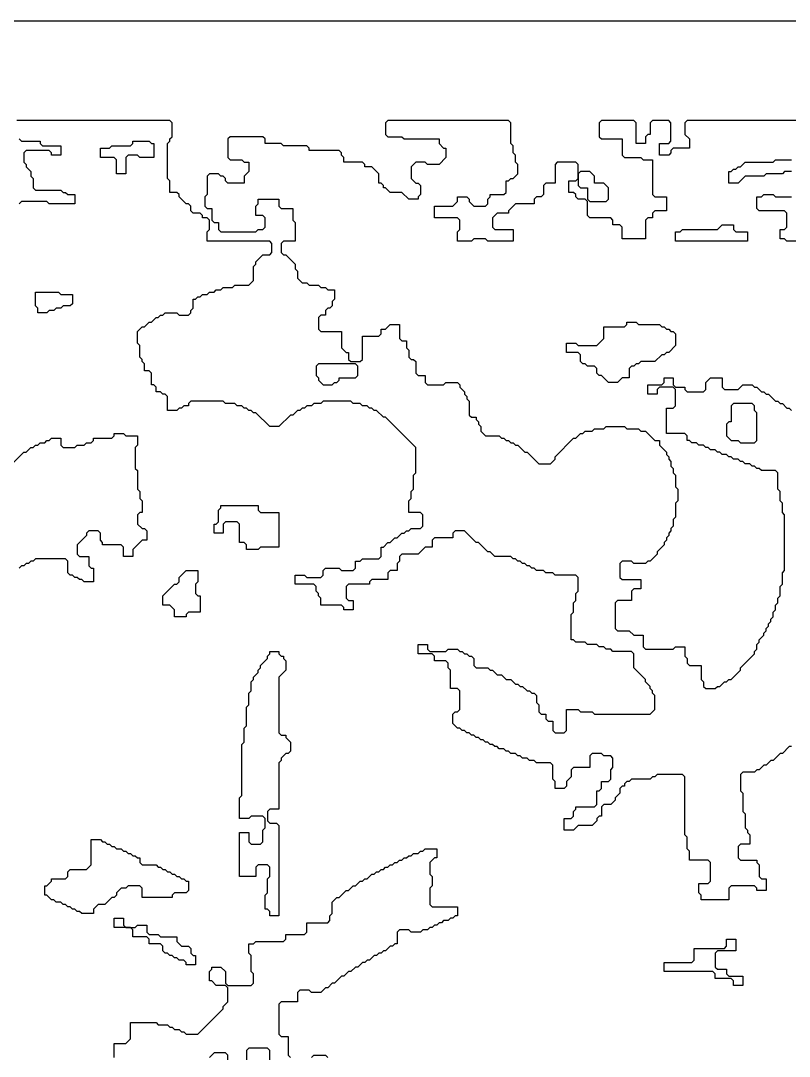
# Model space of a CAD drawing. Header units: metres. Extents: x 0 to 1000, y 0 to 1000.
# Drawn here: x 294.9 to 618.8, y 563.5 to 1000 of the extents above; entities that cross this region are included whole.
import ezdxf

# ---------------------------------------------------------------- set-up
doc = ezdxf.new("R2010")
doc.units = ezdxf.units.M

msp = doc.modelspace()

# ---------------------------------------------------------------- linework, layer by layer
for points in [[(0, 1000), (1000, 1000)], [(619.75, 694.04), (618.77, 694.04), (615.84, 691.1), (614.86, 691.1), (611.93, 688.17), (610.95, 688.17), (608.99, 686.22), (608.02, 686.22), (606.06, 684.26), (605.08, 684.26), (604.11, 683.28), (599.22, 683.28), (598.24, 682.31), (598.24, 675.46), (599.22, 674.49), (599.22, 666.67), (600.2, 665.69), (600.2, 659.82), (601.17, 658.85), (601.17, 657.87), (602.15, 656.89), (602.15, 652.98), (598.24, 652.98), (597.26, 652), (597.26, 647.12), (598.24, 646.14), (605.08, 646.14), (605.08, 645.16), (606.06, 644.18), (606.06, 639.3), (607.04, 638.32), (608.99, 638.32), (608.99, 633.43), (605.08, 633.43), (605.08, 634.41), (604.11, 635.39), (594.33, 635.39), (593.35, 634.41), (593.35, 629.52), (581.62, 629.52), (581.62, 631.48), (580.65, 632.45), (580.65, 636.36), (584.56, 636.36), (585.53, 637.34), (585.53, 645.16), (584.56, 646.14), (576.74, 646.14), (576.74, 650.05), (575.76, 651.03), (575.76, 655.91), (574.78, 656.89), (574.78, 681.33), (573.8, 682.31), (563.05, 682.31), (562.07, 681.33), (561.09, 681.33), (560.12, 680.35), (552.3, 680.35), (551.32, 679.37), (550.34, 679.37), (549.36, 678.4), (549.36, 677.42), (548.39, 677.42), (547.41, 676.44), (547.41, 674.49), (545.45, 672.53), (545.45, 671.55), (543.5, 669.6), (540.57, 669.6), (539.59, 668.62), (539.59, 664.71), (538.61, 664.71), (537.63, 663.73), (537.63, 662.76), (535.68, 660.8), (529.81, 660.8), (527.86, 658.85), (523.95, 658.85), (523.95, 663.73), (526.88, 663.73), (527.86, 664.71), (527.86, 666.67), (528.84, 667.64), (528.84, 668.62), (536.66, 668.62), (537.63, 669.6), (537.63, 675.46), (538.61, 675.46), (539.59, 676.44), (539.59, 679.37), (542.52, 679.37), (543.5, 680.35), (543.5, 684.26), (544.48, 685.24), (544.48, 689.15), (543.5, 690.13), (540.57, 690.13), (539.59, 691.1), (535.68, 691.1), (534.7, 690.13), (534.7, 685.24), (527.86, 685.24), (526.88, 684.26), (526.88, 681.33), (524.93, 679.37), (524.93, 677.42), (523.95, 676.44), (520.04, 676.44), (520.04, 679.37), (519.06, 680.35), (519.06, 686.22), (518.08, 687.19), (512.22, 687.19), (511.24, 688.17), (509.29, 688.17), (508.31, 689.15), (506.35, 689.15), (505.38, 690.13), (504.4, 690.13), (503.42, 691.1), (501.47, 691.1), (500.49, 692.08), (499.51, 692.08), (498.53, 693.06), (496.58, 693.06), (495.6, 694.04), (494.62, 694.04), (493.65, 695.01), (492.67, 695.01), (491.69, 695.99), (490.71, 695.99), (489.74, 696.97), (488.76, 696.97), (487.78, 697.95), (486.8, 697.95), (485.83, 698.92), (484.85, 698.92), (483.87, 699.9), (482.89, 699.9), (481.92, 700.88), (480.94, 700.88), (479.96, 701.86), (478.98, 701.86), (477.03, 703.81), (477.03, 707.72), (478.01, 708.7), (478.98, 708.7), (479.96, 709.68), (479.96, 717.5), (478.98, 718.48), (476.05, 718.48), (476.05, 726.3), (475.07, 727.27), (475.07, 729.23), (474.1, 730.21), (469.21, 730.21), (469.21, 732.16), (468.23, 733.14), (462.37, 733.14), (462.37, 737.05), (466.28, 737.05), (466.28, 735.09), (467.25, 734.12), (474.1, 734.12), (475.07, 735.09), (478.98, 735.09), (479.96, 734.12), (480.94, 734.12), (481.92, 733.14), (482.89, 733.14), (483.87, 732.16), (484.85, 732.16), (485.83, 731.18), (485.83, 728.25), (486.8, 727.27), (491.69, 727.27), (492.67, 726.3), (493.65, 726.3), (495.6, 724.34), (497.56, 724.34), (499.51, 722.39), (501.47, 722.39), (503.42, 720.43), (504.4, 720.43), (505.38, 719.45), (506.35, 719.45), (508.31, 717.5), (509.29, 717.5), (510.26, 716.52), (511.24, 716.52), (512.22, 715.54), (512.22, 712.61), (513.2, 711.63), (513.2, 708.7), (514.17, 707.72), (516.13, 707.72), (516.13, 705.77), (517.11, 704.79), (519.06, 704.79), (519.06, 700.88), (520.04, 699.9), (523.95, 699.9), (524.93, 700.88), (524.93, 709.68), (529.81, 709.68), (530.79, 708.7), (535.68, 708.7), (536.66, 707.72), (560.12, 707.72), (562.07, 709.68), (562.07, 715.54), (561.09, 716.52), (561.09, 717.5), (560.12, 718.48), (560.12, 719.45), (558.16, 721.41), (558.16, 722.39), (553.27, 727.27), (553.27, 733.14), (552.3, 734.12), (544.48, 734.12), (543.5, 735.09), (541.54, 735.09), (540.57, 736.07), (538.61, 736.07), (537.63, 737.05), (533.72, 737.05), (532.75, 738.03), (528.84, 738.03), (527.86, 739), (526.88, 739), (526.88, 749.76), (527.86, 750.73), (527.86, 754.64), (528.84, 755.62), (528.84, 758.55), (529.81, 759.53), (529.81, 765.4), (528.84, 766.37), (520.04, 766.37), (519.06, 767.35), (516.13, 767.35), (515.15, 768.33), (512.22, 768.33), (511.24, 769.31), (510.26, 769.31), (509.29, 770.28), (508.31, 770.28), (507.33, 771.26), (506.35, 771.26), (505.38, 772.24), (504.4, 772.24), (503.42, 773.22), (502.44, 773.22), (501.47, 774.19), (494.62, 774.19), (492.67, 776.15), (491.69, 776.15), (487.78, 780.06), (486.8, 780.06), (481.92, 784.95), (478.01, 784.95), (477.03, 783.97), (477.03, 782.01), (469.21, 782.01), (468.23, 781.04), (468.23, 778.1), (465.3, 778.1), (462.37, 775.17), (455.52, 775.17), (454.55, 774.19), (454.55, 772.24), (453.57, 771.26), (453.57, 768.33), (450.64, 768.33), (449.66, 767.35), (449.66, 764.42), (442.82, 764.42), (441.84, 763.44), (441.84, 762.46), (433.04, 762.46), (432.06, 761.49), (432.06, 756.6), (433.04, 755.62), (435, 755.62), (435, 751.71), (431.09, 751.71), (431.09, 752.69), (430.11, 753.67), (421.31, 753.67), (421.31, 756.6), (420.33, 757.58), (420.33, 758.55), (419.35, 759.53), (419.35, 761.49), (418.38, 762.46), (410.56, 762.46), (410.56, 766.37), (414.47, 766.37), (415.44, 765.4), (421.31, 765.4), (422.29, 766.37), (422.29, 768.33), (423.26, 769.31), (429.13, 769.31), (430.11, 768.33), (435, 768.33), (435.97, 769.31), (435.97, 772.24), (437.93, 772.24), (438.91, 773.22), (445.75, 773.22), (446.73, 774.19), (446.73, 778.1), (447.7, 778.1), (449.66, 780.06), (450.64, 780.06), (452.59, 782.01), (453.57, 782.01), (455.52, 783.97), (456.5, 783.97), (457.48, 784.95), (458.46, 784.95), (459.43, 785.92), (463.34, 785.92), (464.32, 786.9), (464.32, 791.79), (463.34, 792.77), (458.46, 792.77), (458.46, 797.65), (459.43, 798.63), (459.43, 801.56), (460.41, 802.54), (460.41, 808.41), (461.39, 809.38), (461.39, 820.14), (448.68, 832.84), (447.7, 832.84), (444.77, 835.78), (443.79, 835.78), (442.82, 836.75), (441.84, 836.75), (440.86, 837.73), (438.91, 837.73), (437.93, 838.71), (435, 838.71), (434.02, 839.69), (422.29, 839.69), (421.31, 838.71), (418.38, 838.71), (417.4, 837.73), (415.44, 837.73), (414.47, 836.75), (413.49, 836.75), (412.51, 835.78), (411.53, 835.78), (409.58, 833.82), (408.6, 833.82), (403.71, 828.93), (399.8, 828.93), (393.94, 834.8), (392.96, 834.8), (391.98, 835.78), (391.01, 835.78), (390.03, 836.75), (389.05, 836.75), (388.07, 837.73), (386.12, 837.73), (385.14, 838.71), (381.23, 838.71), (380.25, 839.69), (366.57, 839.69), (365.59, 838.71), (365.59, 837.73), (363.64, 837.73), (362.66, 836.75), (361.68, 836.75), (360.7, 835.78), (356.79, 835.78), (356.79, 841.64), (355.82, 842.62), (354.84, 842.62), (353.86, 843.6), (351.91, 843.6), (351.91, 845.55), (350.93, 846.53), (349.95, 846.53), (349.95, 851.42), (348.97, 852.39), (347.02, 852.39), (347.02, 855.33), (346.04, 856.3), (346.04, 857.28), (345.06, 858.26), (345.06, 863.15), (344.09, 864.13), (344.09, 869.01), (346.04, 870.97), (347.02, 870.97), (348.97, 872.92), (349.95, 872.92), (351.91, 874.88), (352.88, 874.88), (353.86, 875.86), (354.84, 875.86), (355.82, 876.83), (360.7, 876.83), (361.68, 875.86), (365.59, 875.86), (366.57, 876.83), (366.57, 877.81), (367.55, 878.79), (367.55, 882.7), (368.52, 882.7), (369.5, 883.68), (370.48, 883.68), (371.46, 884.65), (373.41, 884.65), (374.39, 885.63), (376.34, 885.63), (377.32, 886.61), (379.28, 886.61), (380.25, 887.59), (384.16, 887.59), (385.14, 888.56), (391.01, 888.56), (392.96, 890.52), (392.96, 896.38), (393.94, 897.36), (393.94, 898.34), (396.87, 901.27), (399.8, 901.27), (400.78, 902.25), (400.78, 906.16), (399.8, 907.14), (373.41, 907.14), (373.41, 911.05), (374.39, 912.02), (374.39, 915.93), (373.41, 916.91), (371.46, 916.91), (371.46, 917.89), (370.48, 918.87), (367.55, 918.87), (366.57, 919.84), (366.57, 921.8), (365.59, 922.78), (364.61, 922.78), (361.68, 925.71), (361.68, 926.69), (360.7, 927.66), (357.77, 927.66), (357.77, 932.55), (356.79, 933.53), (356.79, 948.19), (357.77, 949.17), (357.77, 950.15), (358.75, 951.12), (358.75, 956.99), (357.77, 957.97), (293.26, 957.97)], [(664.71, 957.97), (575.76, 957.97), (574.78, 956.99), (574.78, 952.1), (576.74, 950.15), (576.74, 946.24), (569.89, 946.24), (568.91, 945.26), (568.91, 944.28), (567.94, 943.3), (564.03, 943.3), (564.03, 948.19), (567.94, 948.19), (568.91, 949.17), (568.91, 956.99), (567.94, 957.97), (561.09, 957.97), (560.12, 956.99), (560.12, 952.1), (559.14, 952.1), (558.16, 951.12), (558.16, 948.19), (554.25, 948.19), (554.25, 956.99), (553.27, 957.97), (539.59, 957.97), (538.61, 956.99), (538.61, 951.12), (539.59, 950.15), (548.39, 950.15), (548.39, 943.3), (549.36, 942.33), (556.21, 942.33), (557.18, 941.35), (561.09, 941.35), (561.09, 926.69), (562.07, 925.71), (566.96, 925.71), (566.96, 919.84), (562.07, 919.84), (561.09, 918.87), (561.09, 916.91), (559.14, 916.91), (558.16, 915.93), (558.16, 908.11), (548.39, 908.11), (548.39, 913), (547.41, 913.98), (544.48, 913.98), (544.48, 915.93), (543.5, 916.91), (534.7, 916.91), (533.72, 917.89), (533.72, 923.75), (532.75, 924.73), (529.81, 924.73), (528.84, 925.71), (528.84, 926.69), (527.86, 927.66), (525.9, 927.66), (525.9, 932.55), (528.84, 932.55), (529.81, 933.53), (529.81, 939.39), (528.84, 940.37), (521.02, 940.37), (520.04, 939.39), (520.04, 931.57), (516.13, 931.57), (515.15, 930.6), (515.15, 926.69), (514.17, 925.71), (512.22, 925.71), (511.24, 924.73), (511.24, 922.78), (503.42, 922.78), (500.49, 919.84), (500.49, 918.87), (495.6, 918.87), (493.65, 916.91), (493.65, 913), (494.62, 912.02), (502.44, 912.02), (502.44, 907.14), (491.69, 907.14), (490.71, 908.11), (485.83, 908.11), (484.85, 907.14), (478.98, 907.14), (478.98, 911.05), (479.96, 912.02), (479.96, 915.93), (478.98, 916.91), (469.21, 916.91), (469.21, 921.8), (477.03, 921.8), (478.98, 923.75), (478.98, 925.71), (482.89, 925.71), (483.87, 924.73), (483.87, 923.75), (485.83, 921.8), (490.71, 921.8), (491.69, 922.78), (491.69, 924.73), (492.67, 925.71), (492.67, 926.69), (498.53, 926.69), (499.51, 927.66), (499.51, 932.55), (500.49, 932.55), (501.47, 933.53), (502.44, 933.53), (504.4, 935.48), (504.4, 939.39), (503.42, 940.37), (503.42, 943.3), (502.44, 944.28), (502.44, 947.21), (501.47, 948.19), (501.47, 956.99), (500.49, 957.97), (449.66, 957.97), (448.68, 956.99), (448.68, 952.1), (449.66, 951.12), (455.52, 951.12), (456.5, 950.15), (471.16, 950.15), (471.16, 948.19), (473.12, 946.24), (474.1, 946.24), (474.1, 942.33), (471.16, 939.39), (466.28, 939.39), (465.3, 940.37), (461.39, 940.37), (459.43, 938.42), (459.43, 933.53), (461.39, 931.57), (462.37, 931.57), (463.34, 930.6), (463.34, 926.69), (462.37, 925.71), (462.37, 924.73), (458.46, 924.73), (455.52, 927.66), (450.64, 927.66), (448.68, 929.62), (447.7, 929.62), (447.7, 930.6), (446.73, 931.57), (445.75, 931.57), (445.75, 935.48), (442.82, 938.42), (439.88, 938.42), (439.88, 939.39), (438.91, 940.37), (431.09, 940.37), (431.09, 942.33), (430.11, 943.3), (430.11, 944.28), (429.13, 945.26), (416.42, 945.26), (416.42, 946.24), (415.44, 947.21), (405.67, 947.21), (404.69, 948.19), (397.85, 948.19), (397.85, 950.15), (396.87, 951.12), (383.19, 951.12), (382.21, 950.15), (382.21, 942.33), (383.19, 941.35), (388.07, 941.35), (389.05, 940.37), (391.01, 940.37), (391.01, 936.46), (389.05, 934.51), (389.05, 931.57), (382.21, 931.57), (381.23, 932.55), (381.23, 933.53), (380.25, 934.51), (379.28, 934.51), (378.3, 935.48), (374.39, 935.48), (373.41, 934.51), (373.41, 926.69), (372.43, 925.71), (372.43, 921.8), (373.41, 920.82), (375.37, 920.82), (375.37, 915.93), (376.34, 914.96), (378.3, 914.96), (378.3, 912.02), (379.28, 911.05), (393.94, 911.05), (394.92, 912.02), (396.87, 912.02), (397.85, 913), (397.85, 916.91), (396.87, 917.89), (393.94, 917.89), (393.94, 921.8), (394.92, 922.78), (394.92, 924.73), (403.71, 924.73), (403.71, 921.8), (404.69, 920.82), (409.58, 920.82), (409.58, 915.93), (410.56, 914.96), (410.56, 907.14), (405.67, 907.14), (404.69, 906.16), (404.69, 902.25), (405.67, 901.27), (406.65, 901.27), (410.56, 897.36), (410.56, 895.41), (411.53, 894.43), (411.53, 891.5), (413.49, 889.54), (415.44, 889.54), (416.42, 888.56), (420.33, 888.56), (421.31, 887.59), (423.26, 887.59), (424.24, 886.61), (427.17, 886.61), (427.17, 882.7), (426.2, 881.72), (426.2, 879.77), (425.22, 878.79), (424.24, 878.79), (423.26, 877.81), (423.26, 875.86), (421.31, 875.86), (420.33, 874.88), (420.33, 869.99), (421.31, 869.01), (430.11, 869.01), (430.11, 862.17), (432.06, 860.22), (433.04, 860.22), (433.04, 857.28), (434.02, 856.3), (437.93, 856.3), (438.91, 857.28), (438.91, 867.06), (445.75, 867.06), (446.73, 868.04), (446.73, 869.99), (448.68, 869.99), (450.64, 871.95), (454.55, 871.95), (454.55, 866.08), (455.52, 865.1), (457.48, 865.1), (457.48, 862.17), (458.46, 861.19), (458.46, 858.26), (459.43, 857.28), (460.41, 857.28), (461.39, 856.3), (461.39, 851.42), (462.37, 850.44), (465.3, 850.44), (465.3, 847.51), (466.28, 846.53), (473.12, 846.53), (474.1, 847.51), (478.98, 847.51), (479.96, 846.53), (479.96, 845.55), (481.92, 843.6), (481.92, 842.62), (482.89, 841.64), (482.89, 840.66), (483.87, 839.69), (483.87, 833.82), (484.85, 832.84), (486.8, 832.84), (486.8, 831.87), (487.78, 830.89), (487.78, 829.91), (488.76, 828.93), (488.76, 826.98), (490.71, 825.02), (496.58, 825.02), (497.56, 824.05), (498.53, 824.05), (499.51, 823.07), (500.49, 823.07), (501.47, 822.09), (502.44, 822.09), (503.42, 821.11), (504.4, 821.11), (507.33, 818.18), (508.31, 818.18), (513.2, 813.29), (518.08, 813.29), (520.04, 815.25), (520.04, 816.23), (527.86, 824.05), (528.84, 824.05), (530.79, 826), (531.77, 826), (532.75, 826.98), (535.68, 826.98), (536.66, 827.96), (540.57, 827.96), (541.54, 828.93), (549.36, 828.93), (550.34, 827.96), (555.23, 827.96), (556.21, 826.98), (558.16, 826.98), (562.07, 823.07), (564.03, 823.07), (564.03, 821.11), (566.96, 818.18), (566.96, 817.2), (567.94, 816.23), (567.94, 815.25), (568.91, 814.27), (568.91, 812.32), (569.89, 811.34), (569.89, 809.38), (570.87, 808.41), (570.87, 803.52), (571.85, 802.54), (571.85, 797.65), (570.87, 796.68), (570.87, 790.81), (569.89, 789.83), (569.89, 786.9), (568.91, 785.92), (568.91, 784.95), (567.94, 783.97), (567.94, 782.99), (566.96, 782.01), (566.96, 781.04), (565.98, 780.06), (565.98, 779.08), (563.05, 776.15), (563.05, 775.17), (560.12, 772.24), (559.14, 772.24), (558.16, 771.26), (553.27, 771.26), (552.3, 772.24), (548.39, 772.24), (547.41, 771.26), (547.41, 765.4), (548.39, 764.42), (556.21, 764.42), (556.21, 760.51), (553.27, 760.51), (552.3, 759.53), (552.3, 755.62), (546.43, 755.62), (545.45, 754.64), (545.45, 743.89), (546.43, 742.91), (551.32, 742.91), (553.27, 740.96), (557.18, 740.96), (557.18, 736.07), (558.16, 735.09), (569.89, 735.09), (570.87, 736.07), (574.78, 736.07), (574.78, 732.16), (575.76, 731.18), (575.76, 729.23), (576.74, 728.25), (581.62, 728.25), (581.62, 722.39), (582.6, 721.41), (582.6, 719.45), (583.58, 718.48), (587.49, 718.48), (588.47, 719.45), (589.44, 719.45), (591.4, 721.41), (592.38, 721.41), (593.35, 722.39), (594.33, 722.39), (598.24, 726.3), (598.24, 727.27), (604.11, 733.14), (604.11, 734.12), (605.08, 735.09), (605.08, 737.05), (606.06, 738.03), (606.06, 739), (608.02, 740.96), (608.02, 741.94), (608.99, 742.91), (608.99, 743.89), (609.97, 744.87), (609.97, 745.85), (610.95, 746.82), (610.95, 747.8), (611.93, 748.78), (611.93, 750.73), (612.9, 751.71), (612.9, 753.67), (613.88, 754.64), (613.88, 756.6), (614.86, 757.58), (614.86, 761.49), (615.84, 762.46), (615.84, 767.35), (616.81, 768.33), (616.81, 791.79), (615.84, 792.77), (615.84, 796.68), (614.86, 797.65), (614.86, 801.56), (613.88, 802.54), (613.88, 809.38), (612.9, 810.36), (607.04, 810.36), (606.06, 811.34), (605.08, 811.34), (604.11, 812.32), (603.13, 812.32), (602.15, 813.29), (600.2, 813.29), (599.22, 814.27), (598.24, 814.27), (597.26, 815.25), (595.31, 815.25), (594.33, 816.23), (593.35, 816.23), (592.38, 817.2), (590.42, 817.2), (589.44, 818.18), (588.47, 818.18), (587.49, 819.16), (585.53, 819.16), (584.56, 820.14), (583.58, 820.14), (582.6, 821.11), (580.65, 821.11), (579.67, 822.09), (577.71, 822.09), (576.74, 823.07), (575.76, 823.07), (575.76, 825.02), (574.78, 826), (566.96, 826), (566.96, 836.75), (569.89, 836.75), (570.87, 837.73), (570.87, 844.57), (569.89, 845.55), (564.03, 845.55), (563.05, 844.57), (563.05, 842.62), (559.14, 842.62), (559.14, 846.53), (565, 846.53), (565.98, 847.51), (565.98, 849.46), (569.89, 849.46), (569.89, 846.53), (570.87, 845.55), (574.78, 845.55), (574.78, 844.57), (575.76, 843.6), (582.6, 843.6), (583.58, 844.57), (583.58, 847.51), (585.53, 849.46), (590.42, 849.46), (590.42, 845.55), (591.4, 844.57), (597.26, 844.57), (599.22, 846.53), (603.13, 846.53), (604.11, 845.55), (605.08, 845.55), (607.04, 843.6), (608.02, 843.6), (608.99, 842.62), (609.97, 842.62), (612.9, 839.69), (613.88, 839.69), (614.86, 838.71), (615.84, 838.71), (617.79, 836.75), (618.77, 836.75), (619.75, 835.78)], [(294.23, 950.15), (295.21, 949.17), (303.03, 949.17), (303.03, 948.19), (304.01, 947.21), (311.83, 947.21), (311.83, 943.3), (307.92, 943.3), (307.92, 944.28), (306.94, 945.26), (297.17, 945.26), (296.19, 944.28), (296.19, 940.37), (297.17, 939.39), (297.17, 938.42), (299.12, 936.46), (299.12, 934.51), (300.1, 933.53), (300.1, 929.62), (301.08, 928.64), (311.83, 928.64), (312.81, 927.66), (313.78, 927.66), (314.76, 926.69), (317.69, 926.69), (317.69, 922.78), (306.94, 922.78), (305.96, 923.75), (295.21, 923.75), (294.23, 922.78)], [(619.75, 936.46), (616.81, 936.46), (615.84, 935.48), (608.99, 935.48), (608.02, 934.51), (600.2, 934.51), (597.26, 931.57), (593.35, 931.57), (593.35, 936.46), (594.33, 936.46), (595.31, 937.44), (596.29, 937.44), (597.26, 938.42), (598.24, 938.42), (600.2, 940.37), (611.93, 940.37), (612.9, 941.35), (619.75, 941.35)], [(626.59, 907.14), (617.79, 907.14), (616.81, 908.11), (614.86, 908.11), (614.86, 912.02), (616.81, 912.02), (617.79, 913), (617.79, 918.87), (616.81, 919.84), (606.06, 919.84), (605.08, 920.82), (605.08, 925.71), (607.04, 925.71), (608.02, 926.69), (611.93, 926.69), (612.9, 925.71), (619.75, 925.71)], [(291.3, 813.29), (296.19, 818.18), (297.17, 818.18), (299.12, 820.14), (300.1, 820.14), (301.08, 821.11), (302.05, 821.11), (303.03, 822.09), (304.99, 822.09), (305.96, 823.07), (306.94, 823.07), (307.92, 824.05), (311.83, 824.05), (311.83, 821.11), (312.81, 820.14), (317.69, 820.14), (318.67, 821.11), (321.6, 821.11), (322.58, 822.09), (324.54, 822.09), (325.51, 823.07), (325.51, 824.05), (333.33, 824.05), (334.31, 825.02), (334.31, 826), (338.22, 826), (339.2, 825.02), (344.09, 825.02), (344.09, 821.11), (343.11, 820.14), (343.11, 811.34), (344.09, 810.36), (344.09, 802.54), (345.06, 801.56), (345.06, 798.63), (346.04, 797.65), (346.04, 792.77), (345.06, 792.77), (344.09, 791.79), (344.09, 787.88), (346.04, 785.92), (347.02, 785.92), (348, 784.95), (348, 781.04), (346.04, 781.04), (342.13, 777.13), (342.13, 774.19), (338.22, 774.19), (338.22, 778.1), (337.24, 779.08), (329.42, 779.08), (329.42, 780.06), (328.45, 781.04), (328.45, 783.97), (327.47, 784.95), (323.56, 784.95), (322.58, 783.97), (322.58, 782.99), (318.67, 779.08), (318.67, 775.17), (319.65, 774.19), (323.56, 774.19), (323.56, 770.28), (324.54, 769.31), (325.51, 769.31), (325.51, 763.44), (321.6, 763.44), (320.63, 764.42), (319.65, 764.42), (318.67, 765.4), (317.69, 765.4), (316.72, 766.37), (315.74, 766.37), (314.76, 767.35), (314.76, 772.24), (313.78, 773.22), (301.08, 773.22), (300.1, 772.24), (299.12, 772.24), (298.14, 771.26), (297.17, 771.26), (296.19, 770.28), (295.21, 770.28), (294.23, 769.31)], [(334.31, 563.05), (334.31, 568.91), (339.2, 568.91), (341.15, 570.87), (341.15, 577.71), (351.91, 577.71), (352.88, 576.74), (356.79, 576.74), (357.77, 575.76), (358.75, 575.76), (359.73, 574.78), (361.68, 574.78), (362.66, 573.8), (363.64, 573.8), (364.61, 572.83), (369.5, 572.83), (380.25, 583.58), (380.25, 584.56), (382.21, 586.51), (382.21, 592.38), (381.23, 593.35), (377.32, 593.35), (375.37, 595.31), (374.39, 595.31), (374.39, 599.22), (375.37, 600.2), (375.37, 601.17), (379.28, 601.17), (381.23, 599.22), (381.23, 594.33), (382.21, 593.35), (391.98, 593.35), (392.96, 594.33), (392.96, 598.24), (391.98, 599.22), (391.98, 606.06), (391.01, 607.04), (391.01, 610.95), (392.96, 610.95), (393.94, 611.93), (405.67, 611.93), (406.65, 612.9), (406.65, 614.86), (414.47, 614.86), (415.44, 615.84), (415.44, 619.75), (424.24, 619.75), (425.22, 620.72), (425.22, 622.68), (426.2, 623.66), (426.2, 628.54), (428.15, 630.5), (429.13, 630.5), (432.06, 633.43), (433.04, 633.43), (435, 635.39), (435.97, 635.39), (437.93, 637.34), (438.91, 637.34), (439.88, 638.32), (440.86, 638.32), (442.82, 640.27), (443.79, 640.27), (444.77, 641.25), (445.75, 641.25), (446.73, 642.23), (447.7, 642.23), (448.68, 643.21), (449.66, 643.21), (450.64, 644.18), (451.61, 644.18), (452.59, 645.16), (453.57, 645.16), (454.55, 646.14), (455.52, 646.14), (456.5, 647.12), (457.48, 647.12), (458.46, 648.09), (459.43, 648.09), (460.41, 649.07), (462.37, 649.07), (463.34, 650.05), (464.32, 650.05), (465.3, 651.03), (470.19, 651.03), (470.19, 647.12), (469.21, 647.12), (467.25, 645.16), (467.25, 640.27), (468.23, 639.3), (468.23, 635.39), (467.25, 634.41), (467.25, 627.57), (468.23, 626.59), (478.98, 626.59), (478.98, 622.68), (478.01, 622.68), (477.03, 621.7), (476.05, 621.7), (475.07, 620.72), (473.12, 620.72), (472.14, 619.75), (471.16, 619.75), (470.19, 618.77), (469.21, 618.77), (468.23, 617.79), (467.25, 617.79), (466.28, 616.81), (464.32, 616.81), (463.34, 615.84), (459.43, 615.84), (458.46, 616.81), (454.55, 616.81), (453.57, 615.84), (453.57, 610.95), (452.59, 610.95), (451.61, 609.97), (450.64, 609.97), (448.68, 608.02), (447.7, 608.02), (446.73, 607.04), (445.75, 607.04), (444.77, 606.06), (443.79, 606.06), (441.84, 604.11), (440.86, 604.11), (439.88, 603.13), (438.91, 603.13), (436.95, 601.17), (435.97, 601.17), (434.02, 599.22), (433.04, 599.22), (431.09, 597.26), (430.11, 597.26), (427.17, 594.33), (426.2, 594.33), (424.24, 592.38), (423.26, 592.38), (421.31, 590.42), (417.4, 590.42), (416.42, 591.4), (412.51, 591.4), (411.53, 590.42), (411.53, 586.51), (404.69, 586.51), (403.71, 585.53), (403.71, 572.83), (404.69, 571.85), (407.62, 571.85), (407.62, 564.03), (408.6, 563.05)], [(382.21, 562.07), (382.21, 564.03), (381.23, 565), (376.34, 565), (374.39, 563.05)], [(399.8, 562.07), (399.8, 565.98), (398.83, 566.96), (391.01, 566.96), (390.03, 565.98), (390.03, 562.07)], [(417.4, 563.05), (418.38, 564.03), (423.26, 564.03), (424.24, 563.05)]]:
    msp.add_lwpolyline(points)
for points in [[(335.29, 935.48), (335.29, 941.35), (334.31, 942.33), (328.45, 942.33), (328.45, 946.24), (332.36, 946.24), (333.33, 947.21), (341.15, 947.21), (342.13, 948.19), (342.13, 949.17), (348.97, 949.17), (349.95, 948.19), (350.93, 948.19), (350.93, 942.33), (345.06, 942.33), (344.09, 943.3), (340.18, 943.3), (339.2, 942.33), (339.2, 935.48)], [(533.72, 924.73), (534.7, 923.75), (541.54, 923.75), (542.52, 924.73), (542.52, 929.62), (540.57, 931.57), (536.66, 931.57), (536.66, 934.51), (534.7, 936.46), (530.79, 936.46), (529.81, 935.48), (529.81, 930.6), (530.79, 929.62), (533.72, 929.62)], [(570.87, 907.14), (570.87, 911.05), (572.83, 911.05), (573.8, 912.02), (588.47, 912.02), (590.42, 913.98), (595.31, 913.98), (595.31, 912.02), (596.29, 911.05), (601.17, 911.05), (601.17, 907.14)], [(302.05, 876.83), (302.05, 878.79), (301.08, 879.77), (301.08, 885.63), (310.85, 885.63), (311.83, 884.65), (316.72, 884.65), (316.72, 880.74), (315.74, 879.77), (312.81, 879.77), (311.83, 878.79), (309.87, 878.79), (308.9, 877.81), (306.94, 877.81), (305.96, 876.83)], [(542.52, 847.51), (539.59, 850.44), (538.61, 850.44), (537.63, 851.42), (537.63, 853.37), (536.66, 854.35), (533.72, 854.35), (532.75, 855.33), (531.77, 855.33), (530.79, 856.3), (530.79, 859.24), (529.81, 860.22), (524.93, 860.22), (524.93, 864.13), (528.84, 864.13), (529.81, 863.15), (537.63, 863.15), (540.57, 866.08), (540.57, 870.97), (549.36, 870.97), (550.34, 871.95), (550.34, 872.92), (554.25, 872.92), (555.23, 871.95), (564.03, 871.95), (565, 870.97), (565.98, 870.97), (566.96, 869.99), (567.94, 869.99), (568.91, 869.01), (569.89, 869.01), (570.87, 868.04), (570.87, 863.15), (567.94, 860.22), (566.96, 860.22), (565.98, 859.24), (565, 859.24), (562.07, 856.3), (556.21, 856.3), (555.23, 855.33), (554.25, 855.33), (553.27, 854.35), (552.3, 854.35), (551.32, 853.37), (551.32, 849.46), (548.39, 849.46), (546.43, 847.51)], [(422.29, 846.53), (426.2, 846.53), (427.17, 847.51), (428.15, 847.51), (429.13, 848.48), (429.13, 849.46), (435.97, 849.46), (436.95, 850.44), (436.95, 854.35), (435.97, 855.33), (420.33, 855.33), (419.35, 854.35), (419.35, 850.44), (420.33, 849.46), (420.33, 848.48)], [(597.26, 823.07), (598.24, 822.09), (604.11, 822.09), (605.08, 823.07), (605.08, 834.8), (604.11, 835.78), (604.11, 837.73), (603.13, 838.71), (595.31, 838.71), (594.33, 837.73), (594.33, 830.89), (593.35, 830.89), (592.38, 829.91), (592.38, 825.02), (594.33, 823.07)], [(390.03, 777.13), (390.03, 779.08), (389.05, 780.06), (387.1, 780.06), (387.1, 787.88), (386.12, 788.86), (381.23, 788.86), (380.25, 787.88), (380.25, 783.97), (376.34, 783.97), (376.34, 787.88), (377.32, 787.88), (378.3, 788.86), (378.3, 793.74), (379.28, 794.72), (379.28, 795.7), (394.92, 795.7), (394.92, 793.74), (395.89, 792.77), (403.71, 792.77), (403.71, 778.1), (395.89, 778.1), (394.92, 777.13)], [(359.73, 748.78), (359.73, 751.71), (357.77, 753.67), (354.84, 753.67), (354.84, 757.58), (359.73, 762.46), (360.7, 762.46), (361.68, 763.44), (361.68, 765.4), (364.61, 768.33), (369.5, 768.33), (369.5, 763.44), (368.52, 762.46), (368.52, 758.55), (369.5, 757.58), (370.48, 757.58), (370.48, 750.73), (365.59, 750.73), (364.61, 749.76), (364.61, 748.78)], [(399.8, 622.68), (399.8, 624.63), (398.83, 625.61), (397.85, 625.61), (397.85, 631.48), (398.83, 632.45), (398.83, 638.32), (399.8, 639.3), (399.8, 643.21), (398.83, 644.18), (394.92, 644.18), (393.94, 643.21), (393.94, 639.3), (387.1, 639.3), (387.1, 657.87), (391.01, 657.87), (391.01, 653.96), (391.98, 652.98), (395.89, 652.98), (396.87, 653.96), (396.87, 658.85), (397.85, 659.82), (397.85, 663.73), (396.87, 664.71), (391.98, 664.71), (391.01, 663.73), (387.1, 663.73), (387.1, 672.53), (388.07, 673.51), (388.07, 695.01), (389.05, 695.99), (389.05, 701.86), (390.03, 702.83), (390.03, 710.65), (391.01, 711.63), (391.01, 716.52), (391.98, 717.5), (391.98, 721.41), (392.96, 722.39), (392.96, 723.36), (394.92, 725.32), (394.92, 726.3), (395.89, 727.27), (395.89, 728.25), (398.83, 731.18), (398.83, 732.16), (399.8, 733.14), (399.8, 734.12), (403.71, 734.12), (403.71, 733.14), (404.69, 732.16), (405.67, 732.16), (405.67, 731.18), (406.65, 730.21), (406.65, 726.3), (403.71, 723.36), (403.71, 699.9), (404.69, 698.92), (406.65, 698.92), (406.65, 697.95), (408.6, 695.99), (408.6, 692.08), (407.62, 691.1), (406.65, 691.1), (404.69, 689.15), (404.69, 688.17), (403.71, 687.19), (403.71, 667.64), (399.8, 667.64), (398.83, 666.67), (398.83, 662.76), (399.8, 661.78), (402.74, 661.78), (403.71, 660.8), (403.71, 622.68)], [(320.63, 623.66), (319.65, 624.63), (318.67, 624.63), (317.69, 625.61), (316.72, 625.61), (315.74, 626.59), (314.76, 626.59), (313.78, 627.57), (312.81, 627.57), (311.83, 628.54), (309.87, 628.54), (308.9, 629.52), (307.92, 629.52), (305.96, 631.48), (304.99, 631.48), (304.99, 635.39), (305.96, 635.39), (307.92, 637.34), (307.92, 638.32), (313.78, 638.32), (314.76, 639.3), (314.76, 641.25), (315.74, 642.23), (322.58, 642.23), (324.54, 644.18), (324.54, 654.94), (328.45, 654.94), (329.42, 653.96), (330.4, 653.96), (331.38, 652.98), (332.36, 652.98), (333.33, 652), (334.31, 652), (335.29, 651.03), (337.24, 651.03), (338.22, 650.05), (339.2, 650.05), (340.18, 649.07), (341.15, 649.07), (342.13, 648.09), (343.11, 648.09), (344.09, 647.12), (345.06, 647.12), (345.06, 645.16), (346.04, 644.18), (351.91, 644.18), (352.88, 643.21), (353.86, 643.21), (354.84, 642.23), (355.82, 642.23), (356.79, 641.25), (357.77, 641.25), (358.75, 640.27), (359.73, 640.27), (360.7, 639.3), (361.68, 639.3), (362.66, 638.32), (363.64, 638.32), (364.61, 637.34), (365.59, 637.34), (365.59, 633.43), (364.61, 632.45), (359.73, 632.45), (358.75, 631.48), (358.75, 630.5), (346.04, 630.5), (346.04, 634.41), (345.06, 635.39), (340.18, 635.39), (339.2, 634.41), (337.24, 634.41), (335.29, 632.45), (335.29, 631.48), (334.31, 630.5), (333.33, 630.5), (330.4, 627.57), (327.47, 627.57), (325.51, 625.61), (325.51, 623.66)], [(364.61, 602.15), (364.61, 603.13), (363.64, 604.11), (361.68, 604.11), (360.7, 605.08), (359.73, 605.08), (358.75, 606.06), (357.77, 606.06), (356.79, 607.04), (355.82, 607.04), (354.84, 608.02), (354.84, 609.97), (353.86, 610.95), (348.97, 610.95), (348.97, 612.9), (348, 613.88), (342.13, 613.88), (342.13, 616.81), (341.15, 617.79), (334.31, 617.79), (334.31, 621.7), (338.22, 621.7), (338.22, 618.77), (339.2, 617.79), (343.11, 617.79), (344.09, 618.77), (348, 618.77), (348, 615.84), (348.97, 614.86), (352.88, 614.86), (353.86, 613.88), (360.7, 613.88), (360.7, 611.93), (362.66, 609.97), (365.59, 609.97), (366.57, 608.99), (366.57, 607.04), (367.55, 606.06), (368.52, 606.06), (368.52, 602.15)], [(595.31, 593.35), (595.31, 595.31), (594.33, 596.29), (587.49, 596.29), (587.49, 598.24), (586.51, 599.22), (565.98, 599.22), (565.98, 603.13), (577.71, 603.13), (578.69, 604.11), (578.69, 608.99), (591.4, 608.99), (592.38, 609.97), (592.38, 612.9), (596.29, 612.9), (596.29, 608.02), (588.47, 608.02), (587.49, 607.04), (587.49, 601.17), (588.47, 600.2), (592.38, 600.2), (592.38, 598.24), (593.35, 597.26), (599.22, 597.26), (599.22, 593.35)]]:
    msp.add_lwpolyline(points, close=True)

doc.saveas('drawing.dxf')
